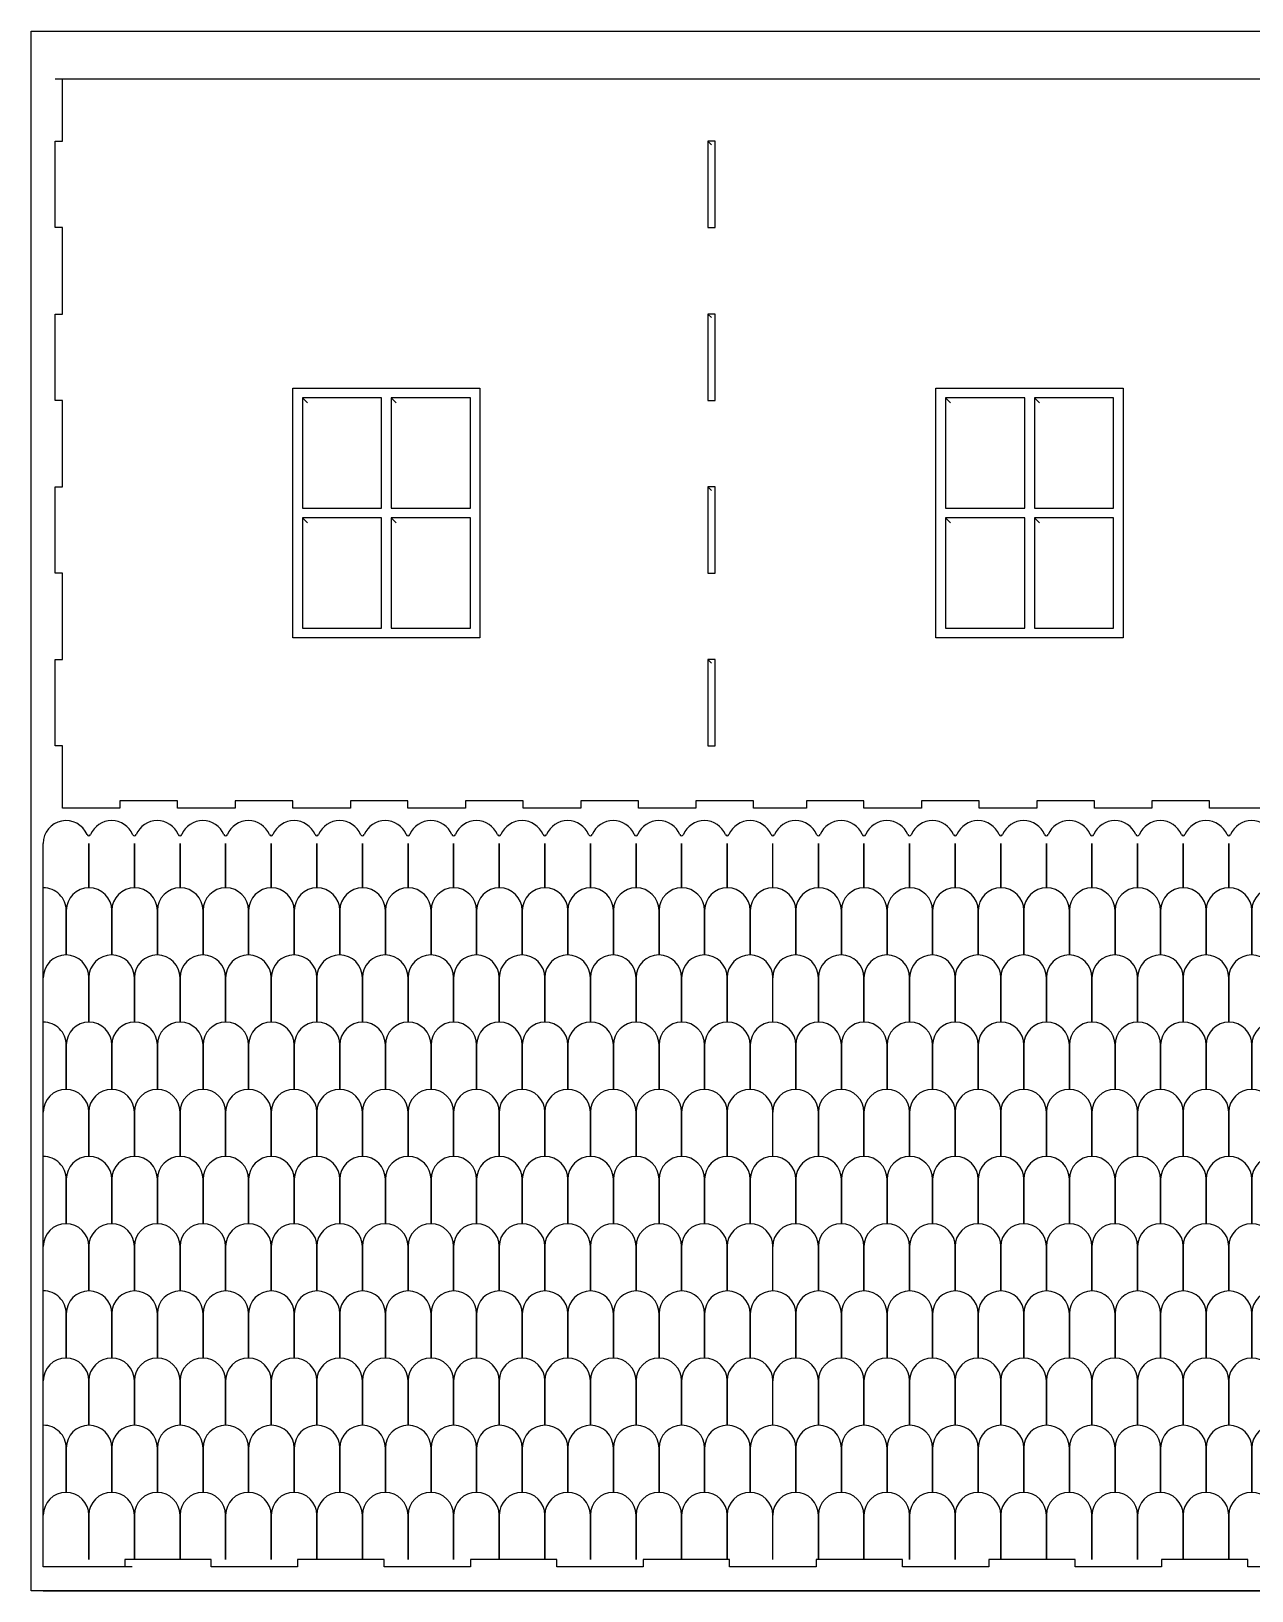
# Model space of a CAD drawing. Extents: x 0 to 905, y 0 to 650.
# Drawn here: x 0 to 509, y 0 to 650 of the extents above; entities that cross this region are included whole.
import ezdxf

# ---------------------------------------------------------------- set-up
doc = ezdxf.new("R2010")
doc.units = 0
doc.header["$MEASUREMENT"] = 0
for name, color, linetype in [('DEFAULT', 7, 'Continuous'), ('Layer1', 1, 'Continuous'), ('Layer2', 5, 'Continuous')]:
    doc.layers.add(name, color=color, linetype=linetype)

msp = doc.modelspace()

# ---------------------------------------------------------------- linework, layer by layer
at = {"layer": 'DEFAULT'}
for p, q in [((10.1612, 630.3451), (13.1612, 630.3451)), ((13.1611, 604.31), (13.1611, 630.3451)), ((13.1612, 630.3451), (545.1343, 630.3451)), ((10.1611, 568.31), (10.1611, 604.31)), ((10.1611, 604.31), (13.1611, 604.31)), ((283.6612, 602.81), (282.1612, 604.31)), ((282.1612, 604.31), (282.1612, 568.31)), ((285.1612, 604.31), (282.1612, 604.31)), ((285.1612, 568.31), (285.1612, 604.31)), ((13.1611, 568.31), (10.1611, 568.31)), ((13.1611, 532.31), (13.1611, 568.31)), ((282.1612, 568.31), (285.1612, 568.31)), ((10.1611, 496.31), (10.1611, 532.31)), ((10.1611, 532.31), (13.1611, 532.31)), ((283.6612, 530.81), (282.1612, 532.31)), ((282.1612, 532.31), (282.1612, 496.31)), ((285.1612, 532.31), (282.1612, 532.31)), ((285.1612, 496.31), (285.1612, 532.31)), ((13.1611, 496.31), (10.1611, 496.31)), ((13.1611, 460.31), (13.1611, 496.31)), ((115.2825, 495.2238), (113.1612, 497.3451)), ((113.1612, 497.3451), (113.1612, 451.3451)), ((146.1612, 497.3451), (113.1612, 497.3451)), ((146.1612, 451.3451), (146.1612, 497.3451)), ((152.2825, 495.2238), (150.1612, 497.3451)), ((150.1612, 497.3451), (150.1612, 451.3451)), ((183.1612, 497.3451), (150.1612, 497.3451)), ((183.1612, 451.3451), (183.1612, 497.3451)), ((282.1612, 496.31), (285.1612, 496.31)), ((383.2825, 495.2238), (381.1612, 497.3451)), ((381.1612, 497.3451), (381.1612, 451.3451)), ((414.1612, 497.3451), (381.1612, 497.3451)), ((414.1612, 451.3451), (414.1612, 497.3451)), ((420.2825, 495.2238), (418.1612, 497.3451)), ((418.1612, 497.3451), (418.1612, 451.3451)), ((451.1612, 497.3451), (418.1612, 497.3451)), ((451.1612, 451.3451), (451.1612, 497.3451)), ((10.1611, 424.31), (10.1611, 460.31)), ((10.1611, 460.31), (13.1611, 460.31)), ((283.6612, 458.81), (282.1612, 460.31)), ((282.1612, 460.31), (282.1612, 424.31)), ((285.1612, 460.31), (282.1612, 460.31)), ((285.1612, 424.31), (285.1612, 460.31)), ((113.1612, 451.3451), (146.1612, 451.3451)), ((150.1612, 451.3451), (183.1612, 451.3451)), ((381.1612, 451.3451), (414.1612, 451.3451)), ((418.1612, 451.3451), (451.1612, 451.3451)), ((115.2825, 445.2238), (113.1612, 447.3451)), ((113.1612, 447.3451), (113.1612, 401.3451)), ((146.1612, 447.3451), (113.1612, 447.3451)), ((146.1612, 401.3451), (146.1612, 447.3451)), ((152.2825, 445.2238), (150.1612, 447.3451)), ((150.1612, 447.3451), (150.1612, 401.3451)), ((183.1612, 447.3451), (150.1612, 447.3451)), ((183.1612, 401.3451), (183.1612, 447.3451)), ((383.2825, 445.2238), (381.1612, 447.3451)), ((381.1612, 447.3451), (381.1612, 401.3451)), ((414.1612, 447.3451), (381.1612, 447.3451)), ((414.1612, 401.3451), (414.1612, 447.3451)), ((420.2825, 445.2238), (418.1612, 447.3451)), ((418.1612, 447.3451), (418.1612, 401.3451)), ((451.1612, 447.3451), (418.1612, 447.3451)), ((451.1612, 401.3451), (451.1612, 447.3451)), ((13.1611, 424.31), (10.1611, 424.31)), ((13.1611, 388.31), (13.1611, 424.31)), ((282.1612, 424.31), (285.1612, 424.31)), ((113.1612, 401.3451), (146.1612, 401.3451)), ((150.1612, 401.3451), (183.1612, 401.3451)), ((381.1612, 401.3451), (414.1612, 401.3451)), ((418.1612, 401.3451), (451.1612, 401.3451)), ((10.1611, 352.31), (10.1611, 388.31)), ((10.1611, 388.31), (13.1611, 388.31)), ((283.6612, 386.81), (282.1612, 388.31)), ((282.1612, 388.31), (282.1612, 352.31)), ((285.1612, 388.31), (282.1612, 388.31)), ((285.1612, 352.31), (285.1612, 388.31)), ((13.1611, 352.31), (10.1611, 352.31)), ((13.1611, 326.3451), (13.1611, 352.31)), ((282.1612, 352.31), (285.1612, 352.31)), ((37.1611, 326.3451), (13.1611, 326.3451)), ((61.1611, 329.3451), (37.1611, 329.3451)), ((37.1611, 329.3451), (37.1611, 326.3451)), ((61.1611, 326.3451), (61.1611, 329.3451)), ((85.1611, 326.3451), (61.1611, 326.3451)), ((109.1611, 329.3451), (85.1611, 329.3451)), ((85.1611, 329.3451), (85.1611, 326.3451)), ((109.1611, 326.3451), (109.1611, 329.3451)), ((133.1611, 326.3451), (109.1611, 326.3451)), ((157.1611, 329.3451), (133.1611, 329.3451)), ((133.1611, 329.3451), (133.1611, 326.3451)), ((157.1611, 326.3451), (157.1611, 329.3451)), ((181.1611, 326.3451), (157.1611, 326.3451)), ((205.1611, 329.3451), (181.1611, 329.3451)), ((181.1611, 329.3451), (181.1611, 326.3451)), ((205.1611, 326.3451), (205.1611, 329.3451)), ((229.1611, 326.3451), (205.1611, 326.3451)), ((253.1611, 329.3451), (229.1611, 329.3451)), ((229.1611, 329.3451), (229.1611, 326.3451)), ((253.1611, 326.3451), (253.1611, 329.3451)), ((277.1611, 326.3451), (253.1611, 326.3451)), ((301.1611, 329.3451), (277.1611, 329.3451)), ((277.1611, 329.3451), (277.1611, 326.3451)), ((301.1611, 326.3451), (301.1611, 329.3451)), ((323.1611, 326.3451), (301.1611, 326.3451)), ((347.1611, 329.3451), (323.1611, 329.3451)), ((323.1611, 329.3451), (323.1611, 326.3451)), ((347.1611, 326.3451), (347.1611, 329.3451)), ((371.1611, 326.3451), (347.1611, 326.3451)), ((395.1611, 329.3451), (371.1611, 329.3451)), ((371.1611, 329.3451), (371.1611, 326.3451)), ((395.1611, 326.3451), (395.1611, 329.3451)), ((419.1611, 326.3451), (395.1611, 326.3451)), ((443.1611, 329.3451), (419.1611, 329.3451)), ((419.1611, 329.3451), (419.1611, 326.3451)), ((443.1611, 326.3451), (443.1611, 329.3451)), ((467.1611, 326.3451), (443.1611, 326.3451)), ((491.1611, 329.3451), (467.1611, 329.3451)), ((467.1611, 329.3451), (467.1611, 326.3451)), ((491.1611, 326.3451), (491.1611, 329.3451)), ((515.1611, 326.3451), (491.1611, 326.3451)), ((5.1778, 10.1757), (5.1778, 311.6717)), ((75.1779, 13.1757), (39.1779, 13.1757)), ((39.1779, 13.1757), (39.1779, 10.1757)), ((75.1779, 10.1757), (75.1779, 13.1757)), ((147.1779, 13.1757), (111.1779, 13.1757)), ((111.1779, 13.1757), (111.1779, 10.1757)), ((147.1779, 10.1757), (147.1779, 13.1757)), ((219.1779, 13.1757), (183.1779, 13.1757)), ((183.1779, 13.1757), (183.1779, 10.1757)), ((219.1779, 10.1757), (219.1779, 13.1757)), ((291.1779, 13.1757), (255.1779, 13.1757)), ((255.1779, 13.1757), (255.1779, 10.1757)), ((291.1779, 10.1757), (291.1779, 13.1757)), ((363.1779, 13.1757), (327.1779, 13.1757)), ((327.1779, 13.1757), (327.1779, 10.1757)), ((363.1779, 10.1757), (363.1779, 13.1757)), ((435.1779, 13.1757), (399.1779, 13.1757)), ((399.1779, 13.1757), (399.1779, 10.1757)), ((435.1779, 10.1757), (435.1779, 13.1757)), ((507.1779, 13.1757), (471.1779, 13.1757)), ((471.1779, 13.1757), (471.1779, 10.1757)), ((507.1779, 10.1757), (507.1779, 13.1757)), ((39.1778, 10.1757), (5.1778, 10.1757)), ((42.1778, 10.1757), (39.1778, 10.1757)), ((111.1779, 10.1757), (75.1779, 10.1757)), ((183.1779, 10.1757), (147.1779, 10.1757)), ((255.1779, 10.1757), (219.1779, 10.1757)), ((327.1779, 10.1757), (291.1779, 10.1757)), ((399.1779, 10.1757), (363.1779, 10.1757)), ((471.1779, 10.1757), (435.1779, 10.1757)), ((543.1779, 10.1757), (507.1779, 10.1757))]:
    msp.add_line(p, q, dxfattribs=at)
for centre, radius, start, end in [((14.6778, 311.6717), 9.5, 22.730829799, 180), ((33.6778, 311.6717), 9.500051, 22.730829799, 157.269401338), ((52.6778, 311.6717), 9.500051, 22.730829799, 157.269401338), ((71.6778, 311.6717), 9.500054, 22.730829799, 157.269410228), ((90.6778, 311.6717), 9.500051, 22.730829799, 157.269401338), ((109.6778, 311.6717), 9.500051, 22.730829799, 157.269401338), ((128.6778, 311.6717), 9.500058, 22.730829799, 157.269419118), ((147.6778, 311.6717), 9.500058, 22.730829799, 157.269419118), ((166.6778, 311.6717), 9.500058, 22.730829799, 157.269419118), ((185.6778, 311.6717), 9.500058, 22.730829799, 157.269419118), ((204.6778, 311.6717), 9.500058, 22.730829799, 157.269419118), ((223.6778, 311.6717), 9.500058, 22.730829799, 157.269419118), ((242.6778, 311.6717), 9.500058, 22.730829799, 157.269419118), ((261.6778, 311.6717), 9.500044, 22.730794239, 157.269383559), ((280.6778, 311.6717), 9.500058, 22.730865359, 157.269419118), ((299.6778, 311.6717), 9.500058, 22.730865359, 157.269419118), ((318.6778, 311.6717), 9.500058, 22.730865359, 157.269419118), ((337.6778, 311.6717), 9.500058, 22.730865359, 157.269419118), ((356.6778, 311.6717), 9.500058, 22.730865359, 157.269419118), ((375.6778, 311.6717), 9.500058, 22.730865359, 157.269419118), ((394.6778, 311.6717), 9.500058, 22.730865359, 157.269419118), ((413.6778, 311.6717), 9.500058, 22.730865359, 157.269419118), ((432.6778, 311.6717), 9.500058, 22.730865359, 157.269419118), ((451.6778, 311.6717), 9.500058, 22.730865359, 157.269419118), ((470.6778, 311.6717), 9.500058, 22.730865359, 157.269419118), ((489.6778, 311.6717), 9.500058, 22.730865359, 157.269419118), ((508.6778, 311.6717), 9.500058, 22.730794239, 157.269419118), ((24.1778, 315.6517), 0.800065, 202.735275405, 337.261979225), ((43.1778, 315.6517), 0.800065, 202.735275405, 337.261979225), ((62.1778, 315.6517), 0.800065, 202.735275405, 337.261979225), ((81.1778, 315.6517), 0.800065, 202.735275405, 337.261979225), ((100.1778, 315.6517), 0.800065, 202.735275405, 337.261979225), ((119.1778, 315.6517), 0.800065, 202.735275405, 337.261979225), ((138.1778, 315.6517), 0.800065, 202.735275405, 337.261768017), ((157.1778, 315.6517), 0.800065, 202.735275405, 337.261768017), ((176.1778, 315.6517), 0.800065, 202.735275405, 337.261768017), ((195.1778, 315.6517), 0.800065, 202.735275405, 337.261768017), ((214.1778, 315.6517), 0.800065, 202.735275405, 337.261768017), ((233.1778, 315.6517), 0.800065, 202.735275405, 337.261768017), ((252.1778, 315.6517), 0.800065, 202.735275405, 337.261768017), ((271.1778, 315.6517), 0.800079, 202.734853096, 337.261768017), ((290.1778, 315.6517), 0.800079, 202.734853096, 337.261768017), ((309.1778, 315.6517), 0.800079, 202.734853096, 337.261768017), ((328.1778, 315.6517), 0.800079, 202.734853096, 337.261768017), ((347.1778, 315.6517), 0.800079, 202.734853096, 337.261768017), ((366.1778, 315.6517), 0.800079, 202.734853096, 337.261768017), ((385.1778, 315.6517), 0.800079, 202.734853096, 337.261768017), ((404.1778, 315.6517), 0.800079, 202.734853096, 337.261768017), ((423.1778, 315.6517), 0.800079, 202.734853096, 337.261768017), ((442.1778, 315.6517), 0.800079, 202.734853096, 337.261768017), ((461.1778, 315.6517), 0.800079, 202.734853096, 337.261768017), ((480.1778, 315.6517), 0.800079, 202.734853096, 337.261768017), ((499.1778, 315.6517), 0.800079, 202.734853096, 337.261768017)]:
    msp.add_arc(centre, radius, start, end, dxfattribs=at)
at = {"layer": 'Layer1'}
for p, q in [((5.1778, 293.1717), (5.1778, 311.6717)), ((24.1778, 293.1717), (24.1778, 311.6717)), ((24.1778, 311.6717), (24.1778, 293.1717)), ((43.1778, 293.1717), (43.1778, 311.6717)), ((43.1778, 293.1717), (43.1778, 311.6717)), ((43.1778, 311.6717), (43.1778, 293.1717)), ((62.1778, 293.1717), (62.1778, 311.6717)), ((62.1778, 311.6717), (62.1778, 293.1717)), ((81.1778, 293.1717), (81.1778, 311.6717)), ((81.1778, 311.6717), (81.1778, 293.1717)), ((100.1778, 293.1717), (100.1778, 311.6717)), ((100.1778, 311.6717), (100.1778, 293.1717)), ((119.1778, 293.1717), (119.1778, 311.6717)), ((119.1778, 311.6717), (119.1778, 293.1717)), ((138.1778, 293.1717), (138.1778, 311.6717)), ((138.1778, 311.6717), (138.1778, 293.1717)), ((157.1778, 293.1717), (157.1778, 311.6717)), ((157.1778, 311.6717), (157.1778, 293.1717)), ((176.1778, 293.1717), (176.1778, 311.6717)), ((176.1778, 311.6717), (176.1778, 293.1717)), ((195.1778, 293.1717), (195.1778, 311.6717)), ((195.1778, 311.6717), (195.1778, 293.1717)), ((214.1778, 293.1717), (214.1778, 311.6717)), ((214.1778, 311.6717), (214.1778, 293.1717)), ((233.1778, 293.1717), (233.1778, 311.6717)), ((233.1778, 311.6717), (233.1778, 293.1717)), ((252.1778, 293.1717), (252.1778, 311.6717)), ((252.1778, 311.6717), (252.1778, 293.1717)), ((271.1778, 293.1717), (271.1778, 311.6717)), ((271.1778, 311.6717), (271.1778, 293.1717)), ((290.1778, 293.1717), (290.1778, 311.6717)), ((290.1778, 311.6717), (290.1778, 293.1717)), ((309.1778, 293.1717), (309.1778, 311.6717)), ((328.1778, 293.1717), (328.1778, 311.6717)), ((328.1778, 311.6717), (328.1778, 293.1717)), ((347.1778, 293.1717), (347.1778, 311.6717)), ((347.1778, 311.6717), (347.1778, 293.1717)), ((366.1778, 293.1717), (366.1778, 311.6717)), ((366.1778, 311.6717), (366.1778, 293.1717)), ((385.1778, 293.1717), (385.1778, 311.6717)), ((385.1778, 311.6717), (385.1778, 293.1717)), ((404.1778, 293.1717), (404.1778, 311.6717)), ((404.1778, 311.6717), (404.1778, 293.1717)), ((423.1778, 293.1717), (423.1778, 311.6717)), ((423.1778, 311.6717), (423.1778, 293.1717)), ((442.1778, 293.1717), (442.1778, 311.6717)), ((442.1778, 311.6717), (442.1778, 293.1717)), ((461.1778, 293.1717), (461.1778, 311.6717)), ((461.1778, 311.6717), (461.1778, 293.1717)), ((480.1778, 293.1717), (480.1778, 311.6717)), ((480.1778, 311.6717), (480.1778, 293.1717)), ((499.1778, 293.1717), (499.1778, 311.6717)), ((499.1778, 311.6717), (499.1778, 293.1717)), ((14.764386, 265.172094), (14.764386, 283.672094)), ((14.764386, 283.672094), (14.764386, 265.172094)), ((33.764386, 265.172094), (33.764386, 283.672094)), ((33.764386, 283.672094), (33.764386, 265.172094)), ((52.764386, 265.172094), (52.764386, 283.672094)), ((52.764386, 283.672094), (52.764386, 265.172094)), ((71.764386, 265.172094), (71.764386, 283.672094)), ((71.764386, 283.672094), (71.764386, 265.172094)), ((90.764386, 265.172094), (90.764386, 283.672094)), ((90.764386, 283.672094), (90.764386, 265.172094)), ((109.764386, 265.172094), (109.764386, 283.672094)), ((109.764386, 283.672094), (109.764386, 265.172094)), ((128.764386, 265.172094), (128.764386, 283.672094)), ((128.764386, 283.672094), (128.764386, 265.172094)), ((147.764386, 265.172094), (147.764386, 283.672094)), ((147.764386, 283.672094), (147.764386, 265.172094)), ((166.764386, 265.172094), (166.764386, 283.672094)), ((166.764386, 283.672094), (166.764386, 265.172094)), ((185.764386, 265.172094), (185.764386, 283.672094)), ((185.764386, 283.672094), (185.764386, 265.172094)), ((204.764386, 265.172094), (204.764386, 283.672094)), ((204.764386, 283.672094), (204.764386, 265.172094)), ((223.764386, 265.172094), (223.764386, 283.672094)), ((223.764386, 283.672094), (223.764386, 265.172094)), ((242.764386, 265.172094), (242.764386, 283.672094)), ((242.764386, 283.672094), (242.764386, 265.172094)), ((261.764386, 265.172094), (261.764386, 283.672094)), ((261.764386, 283.672094), (261.764386, 265.172094)), ((280.764386, 265.172094), (280.764386, 283.672094)), ((280.764386, 283.672094), (280.764386, 265.172094)), ((299.764386, 283.672094), (299.764386, 265.172094)), ((299.764386, 265.172094), (299.764386, 283.672094)), ((318.764386, 265.172094), (318.764386, 283.672094)), ((318.764386, 283.672094), (318.764386, 265.172094)), ((337.764386, 265.172094), (337.764386, 283.672094)), ((337.764386, 283.672094), (337.764386, 265.172094)), ((356.764386, 283.672094), (356.764386, 265.172094)), ((356.764386, 265.172094), (356.764386, 283.672094)), ((375.764386, 265.172094), (375.764386, 283.672094)), ((375.764386, 283.672094), (375.764386, 265.172094)), ((394.764386, 265.172094), (394.764386, 283.672094)), ((394.764386, 283.672094), (394.764386, 265.172094)), ((413.764386, 265.172094), (413.764386, 283.672094)), ((413.764386, 283.672094), (413.764386, 265.172094)), ((432.764386, 265.172094), (432.764386, 283.672094)), ((432.764386, 283.672094), (432.764386, 265.172094)), ((451.764386, 265.172094), (451.764386, 283.672094)), ((451.764386, 283.672094), (451.764386, 265.172094)), ((470.764386, 265.172094), (470.764386, 283.672094)), ((470.764386, 283.672094), (470.764386, 265.172094)), ((489.764386, 265.172094), (489.764386, 283.672094)), ((489.764386, 283.672094), (489.764386, 265.172094)), ((508.764386, 265.172094), (508.764386, 283.672094)), ((508.764386, 283.672094), (508.764386, 265.172094)), ((14.764386, 265.172094), (14.591213, 265.172094)), ((33.764386, 265.172094), (33.591213, 265.172094)), ((52.764386, 265.172094), (52.591213, 265.172094)), ((71.764386, 265.172094), (71.591213, 265.172094)), ((90.764386, 265.172094), (90.591213, 265.172094)), ((109.764386, 265.172094), (109.591213, 265.172094)), ((128.764386, 265.172094), (128.591213, 265.172094)), ((147.764386, 265.172094), (147.591213, 265.172094)), ((166.764386, 265.172094), (166.591213, 265.172094)), ((185.764386, 265.172094), (185.591213, 265.172094)), ((204.764386, 265.172094), (204.591213, 265.172094)), ((223.764386, 265.172094), (223.591213, 265.172094)), ((242.764386, 265.172094), (242.591213, 265.172094)), ((261.764386, 265.172094), (261.591213, 265.172094)), ((280.764386, 265.172094), (280.591213, 265.172094)), ((299.764386, 265.172094), (299.591213, 265.172094)), ((318.764386, 265.172094), (318.591213, 265.172094)), ((337.764386, 265.172094), (337.591213, 265.172094)), ((356.764386, 265.172094), (356.591213, 265.172094)), ((375.764386, 265.172094), (375.591213, 265.172094)), ((394.764386, 265.172094), (394.591213, 265.172094)), ((413.764386, 265.172094), (413.591213, 265.172094)), ((432.764386, 265.172094), (432.591213, 265.172094)), ((451.764386, 265.172094), (451.591213, 265.172094)), ((470.764386, 265.172094), (470.591213, 265.172094)), ((489.764386, 265.172094), (489.591213, 265.172094)), ((508.764386, 265.172094), (508.591213, 265.172094)), ((5.1778, 237.172489), (5.1778, 255.672489)), ((24.1778, 237.172489), (24.1778, 255.672489)), ((24.1778, 255.672489), (24.1778, 237.172489)), ((43.1778, 237.172489), (43.1778, 255.672489)), ((43.1778, 237.172489), (43.1778, 255.672489)), ((43.1778, 255.672489), (43.1778, 237.172489)), ((62.1778, 237.172489), (62.1778, 255.672489)), ((62.1778, 255.672489), (62.1778, 237.172489)), ((81.1778, 237.172489), (81.1778, 255.672489)), ((81.1778, 255.672489), (81.1778, 237.172489)), ((100.1778, 237.172489), (100.1778, 255.672489)), ((100.1778, 255.672489), (100.1778, 237.172489)), ((119.1778, 237.172489), (119.1778, 255.672489)), ((119.1778, 255.672489), (119.1778, 237.172489)), ((138.1778, 237.172489), (138.1778, 255.672489)), ((138.1778, 255.672489), (138.1778, 237.172489)), ((157.1778, 237.172489), (157.1778, 255.672489)), ((157.1778, 255.672489), (157.1778, 237.172489)), ((176.1778, 237.172489), (176.1778, 255.672489)), ((176.1778, 255.672489), (176.1778, 237.172489)), ((195.1778, 237.172489), (195.1778, 255.672489)), ((195.1778, 255.672489), (195.1778, 237.172489)), ((214.1778, 237.172489), (214.1778, 255.672489)), ((214.1778, 255.672489), (214.1778, 237.172489)), ((233.1778, 237.172489), (233.1778, 255.672489)), ((233.1778, 255.672489), (233.1778, 237.172489)), ((252.1778, 237.172489), (252.1778, 255.672489)), ((252.1778, 255.672489), (252.1778, 237.172489)), ((271.1778, 237.172489), (271.1778, 255.672489)), ((271.1778, 255.672489), (271.1778, 237.172489)), ((290.1778, 237.172489), (290.1778, 255.672489)), ((290.1778, 255.672489), (290.1778, 237.172489)), ((309.1778, 237.172489), (309.1778, 255.672489)), ((328.1778, 237.172489), (328.1778, 255.672489)), ((328.1778, 255.672489), (328.1778, 237.172489)), ((347.1778, 237.172489), (347.1778, 255.672489)), ((347.1778, 255.672489), (347.1778, 237.172489)), ((366.1778, 237.172489), (366.1778, 255.672489)), ((366.1778, 255.672489), (366.1778, 237.172489)), ((385.1778, 237.172489), (385.1778, 255.672489)), ((385.1778, 255.672489), (385.1778, 237.172489)), ((404.1778, 237.172489), (404.1778, 255.672489)), ((404.1778, 255.672489), (404.1778, 237.172489)), ((423.1778, 237.172489), (423.1778, 255.672489)), ((423.1778, 255.672489), (423.1778, 237.172489)), ((442.1778, 237.172489), (442.1778, 255.672489)), ((442.1778, 255.672489), (442.1778, 237.172489)), ((461.1778, 237.172489), (461.1778, 255.672489)), ((461.1778, 255.672489), (461.1778, 237.172489)), ((480.1778, 237.172489), (480.1778, 255.672489)), ((480.1778, 255.672489), (480.1778, 237.172489)), ((499.1778, 237.172489), (499.1778, 255.672489)), ((499.1778, 255.672489), (499.1778, 237.172489)), ((14.764386, 209.172884), (14.764386, 227.672884)), ((14.764386, 227.672884), (14.764386, 209.172884)), ((33.764386, 209.172884), (33.764386, 227.672884)), ((33.764386, 227.672884), (33.764386, 209.172884)), ((52.764386, 209.172884), (52.764386, 227.672884)), ((52.764386, 227.672884), (52.764386, 209.172884)), ((71.764386, 209.172884), (71.764386, 227.672884)), ((71.764386, 227.672884), (71.764386, 209.172884)), ((90.764386, 209.172884), (90.764386, 227.672884)), ((90.764386, 227.672884), (90.764386, 209.172884)), ((109.764386, 209.172884), (109.764386, 227.672884)), ((109.764386, 227.672884), (109.764386, 209.172884)), ((128.764386, 209.172884), (128.764386, 227.672884)), ((128.764386, 227.672884), (128.764386, 209.172884)), ((147.764386, 209.172884), (147.764386, 227.672884)), ((147.764386, 227.672884), (147.764386, 209.172884)), ((166.764386, 209.172884), (166.764386, 227.672884)), ((166.764386, 227.672884), (166.764386, 209.172884)), ((185.764386, 209.172884), (185.764386, 227.672884)), ((185.764386, 227.672884), (185.764386, 209.172884)), ((204.764386, 209.172884), (204.764386, 227.672884)), ((204.764386, 227.672884), (204.764386, 209.172884)), ((223.764386, 209.172884), (223.764386, 227.672884)), ((223.764386, 227.672884), (223.764386, 209.172884)), ((242.764386, 209.172884), (242.764386, 227.672884)), ((242.764386, 227.672884), (242.764386, 209.172884)), ((261.764386, 209.172884), (261.764386, 227.672884)), ((261.764386, 227.672884), (261.764386, 209.172884)), ((280.764386, 209.172884), (280.764386, 227.672884)), ((280.764386, 227.672884), (280.764386, 209.172884)), ((299.764386, 227.672884), (299.764386, 209.172884)), ((299.764386, 209.172884), (299.764386, 227.672884)), ((318.764386, 209.172884), (318.764386, 227.672884)), ((318.764386, 227.672884), (318.764386, 209.172884)), ((337.764386, 209.172884), (337.764386, 227.672884)), ((337.764386, 227.672884), (337.764386, 209.172884)), ((356.764386, 227.672884), (356.764386, 209.172884)), ((356.764386, 209.172884), (356.764386, 227.672884)), ((375.764386, 209.172884), (375.764386, 227.672884)), ((375.764386, 227.672884), (375.764386, 209.172884)), ((394.764386, 209.172884), (394.764386, 227.672884)), ((394.764386, 227.672884), (394.764386, 209.172884)), ((413.764386, 209.172884), (413.764386, 227.672884)), ((413.764386, 227.672884), (413.764386, 209.172884)), ((432.764386, 209.172884), (432.764386, 227.672884)), ((432.764386, 227.672884), (432.764386, 209.172884)), ((451.764386, 209.172884), (451.764386, 227.672884)), ((451.764386, 227.672884), (451.764386, 209.172884)), ((470.764386, 209.172884), (470.764386, 227.672884)), ((470.764386, 227.672884), (470.764386, 209.172884)), ((489.764386, 209.172884), (489.764386, 227.672884)), ((489.764386, 227.672884), (489.764386, 209.172884)), ((508.764386, 209.172884), (508.764386, 227.672884)), ((508.764386, 227.672884), (508.764386, 209.172884)), ((14.764386, 209.172884), (14.591213, 209.172884)), ((33.764386, 209.172884), (33.591213, 209.172884)), ((52.764386, 209.172884), (52.591213, 209.172884)), ((71.764386, 209.172884), (71.591213, 209.172884)), ((90.764386, 209.172884), (90.591213, 209.172884)), ((109.764386, 209.172884), (109.591213, 209.172884)), ((128.764386, 209.172884), (128.591213, 209.172884)), ((147.764386, 209.172884), (147.591213, 209.172884)), ((166.764386, 209.172884), (166.591213, 209.172884)), ((185.764386, 209.172884), (185.591213, 209.172884)), ((204.764386, 209.172884), (204.591213, 209.172884)), ((223.764386, 209.172884), (223.591213, 209.172884)), ((242.764386, 209.172884), (242.591213, 209.172884)), ((261.764386, 209.172884), (261.591213, 209.172884)), ((280.764386, 209.172884), (280.591213, 209.172884)), ((299.764386, 209.172884), (299.591213, 209.172884)), ((318.764386, 209.172884), (318.591213, 209.172884)), ((337.764386, 209.172884), (337.591213, 209.172884)), ((356.764386, 209.172884), (356.591213, 209.172884)), ((375.764386, 209.172884), (375.591213, 209.172884)), ((394.764386, 209.172884), (394.591213, 209.172884)), ((413.764386, 209.172884), (413.591213, 209.172884)), ((432.764386, 209.172884), (432.591213, 209.172884)), ((451.764386, 209.172884), (451.591213, 209.172884)), ((470.764386, 209.172884), (470.591213, 209.172884)), ((489.764386, 209.172884), (489.591213, 209.172884)), ((508.764386, 209.172884), (508.591213, 209.172884)), ((5.1778, 181.173278), (5.1778, 199.673278)), ((24.1778, 181.173278), (24.1778, 199.673278)), ((24.1778, 199.673278), (24.1778, 181.173278)), ((43.1778, 181.173278), (43.1778, 199.673278)), ((43.1778, 181.173278), (43.1778, 199.673278)), ((43.1778, 199.673278), (43.1778, 181.173278)), ((62.1778, 181.173278), (62.1778, 199.673278)), ((62.1778, 199.673278), (62.1778, 181.173278)), ((81.1778, 181.173278), (81.1778, 199.673278)), ((81.1778, 199.673278), (81.1778, 181.173278)), ((100.1778, 181.173278), (100.1778, 199.673278)), ((100.1778, 199.673278), (100.1778, 181.173278)), ((119.1778, 181.173278), (119.1778, 199.673278)), ((119.1778, 199.673278), (119.1778, 181.173278)), ((138.1778, 181.173278), (138.1778, 199.673278)), ((138.1778, 199.673278), (138.1778, 181.173278)), ((157.1778, 181.173278), (157.1778, 199.673278)), ((157.1778, 199.673278), (157.1778, 181.173278)), ((176.1778, 181.173278), (176.1778, 199.673278)), ((176.1778, 199.673278), (176.1778, 181.173278)), ((195.1778, 181.173278), (195.1778, 199.673278)), ((195.1778, 199.673278), (195.1778, 181.173278)), ((214.1778, 181.173278), (214.1778, 199.673278)), ((214.1778, 199.673278), (214.1778, 181.173278)), ((233.1778, 181.173278), (233.1778, 199.673278)), ((233.1778, 199.673278), (233.1778, 181.173278)), ((252.1778, 181.173278), (252.1778, 199.673278)), ((252.1778, 199.673278), (252.1778, 181.173278)), ((271.1778, 181.173278), (271.1778, 199.673278)), ((271.1778, 199.673278), (271.1778, 181.173278)), ((290.1778, 181.173278), (290.1778, 199.673278)), ((290.1778, 199.673278), (290.1778, 181.173278)), ((309.1778, 181.173278), (309.1778, 199.673278)), ((328.1778, 181.173278), (328.1778, 199.673278)), ((328.1778, 199.673278), (328.1778, 181.173278)), ((347.1778, 181.173278), (347.1778, 199.673278)), ((347.1778, 199.673278), (347.1778, 181.173278)), ((366.1778, 181.173278), (366.1778, 199.673278)), ((366.1778, 199.673278), (366.1778, 181.173278)), ((385.1778, 181.173278), (385.1778, 199.673278)), ((385.1778, 199.673278), (385.1778, 181.173278)), ((404.1778, 181.173278), (404.1778, 199.673278)), ((404.1778, 199.673278), (404.1778, 181.173278)), ((423.1778, 181.173278), (423.1778, 199.673278)), ((423.1778, 199.673278), (423.1778, 181.173278)), ((442.1778, 181.173278), (442.1778, 199.673278)), ((442.1778, 199.673278), (442.1778, 181.173278)), ((461.1778, 181.173278), (461.1778, 199.673278)), ((461.1778, 199.673278), (461.1778, 181.173278)), ((480.1778, 181.173278), (480.1778, 199.673278)), ((480.1778, 199.673278), (480.1778, 181.173278)), ((499.1778, 181.173278), (499.1778, 199.673278)), ((499.1778, 199.673278), (499.1778, 181.173278)), ((14.764386, 153.173673), (14.764386, 171.673673)), ((14.764386, 171.673673), (14.764386, 153.173673)), ((33.764386, 153.173673), (33.764386, 171.673673)), ((33.764386, 171.673673), (33.764386, 153.173673)), ((52.764386, 153.173673), (52.764386, 171.673673)), ((52.764386, 171.673673), (52.764386, 153.173673)), ((71.764386, 153.173673), (71.764386, 171.673673)), ((71.764386, 171.673673), (71.764386, 153.173673)), ((90.764386, 153.173673), (90.764386, 171.673673)), ((90.764386, 171.673673), (90.764386, 153.173673)), ((109.764386, 153.173673), (109.764386, 171.673673)), ((109.764386, 171.673673), (109.764386, 153.173673)), ((128.764386, 153.173673), (128.764386, 171.673673)), ((128.764386, 171.673673), (128.764386, 153.173673)), ((147.764386, 153.173673), (147.764386, 171.673673)), ((147.764386, 171.673673), (147.764386, 153.173673)), ((166.764386, 153.173673), (166.764386, 171.673673)), ((166.764386, 171.673673), (166.764386, 153.173673)), ((185.764386, 153.173673), (185.764386, 171.673673)), ((185.764386, 171.673673), (185.764386, 153.173673)), ((204.764386, 153.173673), (204.764386, 171.673673)), ((204.764386, 171.673673), (204.764386, 153.173673)), ((223.764386, 153.173673), (223.764386, 171.673673)), ((223.764386, 171.673673), (223.764386, 153.173673)), ((242.764386, 153.173673), (242.764386, 171.673673)), ((242.764386, 171.673673), (242.764386, 153.173673)), ((261.764386, 153.173673), (261.764386, 171.673673)), ((261.764386, 171.673673), (261.764386, 153.173673)), ((280.764386, 153.173673), (280.764386, 171.673673)), ((280.764386, 171.673673), (280.764386, 153.173673)), ((299.764386, 171.673673), (299.764386, 153.173673)), ((299.764386, 153.173673), (299.764386, 171.673673)), ((318.764386, 153.173673), (318.764386, 171.673673)), ((318.764386, 171.673673), (318.764386, 153.173673)), ((337.764386, 153.173673), (337.764386, 171.673673)), ((337.764386, 171.673673), (337.764386, 153.173673)), ((356.764386, 171.673673), (356.764386, 153.173673)), ((356.764386, 153.173673), (356.764386, 171.673673)), ((375.764386, 153.173673), (375.764386, 171.673673)), ((375.764386, 171.673673), (375.764386, 153.173673)), ((394.764386, 153.173673), (394.764386, 171.673673)), ((394.764386, 171.673673), (394.764386, 153.173673)), ((413.764386, 153.173673), (413.764386, 171.673673)), ((413.764386, 171.673673), (413.764386, 153.173673)), ((432.764386, 153.173673), (432.764386, 171.673673)), ((432.764386, 171.673673), (432.764386, 153.173673)), ((451.764386, 153.173673), (451.764386, 171.673673)), ((451.764386, 171.673673), (451.764386, 153.173673)), ((470.764386, 153.173673), (470.764386, 171.673673)), ((470.764386, 171.673673), (470.764386, 153.173673)), ((489.764386, 153.173673), (489.764386, 171.673673)), ((489.764386, 171.673673), (489.764386, 153.173673)), ((508.764386, 153.173673), (508.764386, 171.673673)), ((508.764386, 171.673673), (508.764386, 153.173673)), ((14.764386, 153.173673), (14.591213, 153.173673)), ((33.764386, 153.173673), (33.591213, 153.173673)), ((52.764386, 153.173673), (52.591213, 153.173673)), ((71.764386, 153.173673), (71.591213, 153.173673)), ((90.764386, 153.173673), (90.591213, 153.173673)), ((109.764386, 153.173673), (109.591213, 153.173673)), ((128.764386, 153.173673), (128.591213, 153.173673)), ((147.764386, 153.173673), (147.591213, 153.173673)), ((166.764386, 153.173673), (166.591213, 153.173673)), ((185.764386, 153.173673), (185.591213, 153.173673)), ((204.764386, 153.173673), (204.591213, 153.173673)), ((223.764386, 153.173673), (223.591213, 153.173673)), ((242.764386, 153.173673), (242.591213, 153.173673)), ((261.764386, 153.173673), (261.591213, 153.173673)), ((280.764386, 153.173673), (280.591213, 153.173673)), ((299.764386, 153.173673), (299.591213, 153.173673)), ((318.764386, 153.173673), (318.591213, 153.173673)), ((337.764386, 153.173673), (337.591213, 153.173673)), ((356.764386, 153.173673), (356.591213, 153.173673)), ((375.764386, 153.173673), (375.591213, 153.173673)), ((394.764386, 153.173673), (394.591213, 153.173673)), ((413.764386, 153.173673), (413.591213, 153.173673)), ((432.764386, 153.173673), (432.591213, 153.173673)), ((451.764386, 153.173673), (451.591213, 153.173673)), ((470.764386, 153.173673), (470.591213, 153.173673)), ((489.764386, 153.173673), (489.591213, 153.173673)), ((508.764386, 153.173673), (508.591213, 153.173673)), ((5.1778, 125.174067), (5.1778, 143.674067)), ((24.1778, 125.174067), (24.1778, 143.674067)), ((24.1778, 143.674067), (24.1778, 125.174067)), ((43.1778, 125.174067), (43.1778, 143.674067)), ((43.1778, 125.174067), (43.1778, 143.674067)), ((43.1778, 143.674067), (43.1778, 125.174067)), ((62.1778, 125.174067), (62.1778, 143.674067)), ((62.1778, 143.674067), (62.1778, 125.174067)), ((81.1778, 125.174067), (81.1778, 143.674067)), ((81.1778, 143.674067), (81.1778, 125.174067)), ((100.1778, 125.174067), (100.1778, 143.674067)), ((100.1778, 143.674067), (100.1778, 125.174067)), ((119.1778, 125.174067), (119.1778, 143.674067)), ((119.1778, 143.674067), (119.1778, 125.174067)), ((138.1778, 125.174067), (138.1778, 143.674067)), ((138.1778, 143.674067), (138.1778, 125.174067)), ((157.1778, 125.174067), (157.1778, 143.674067)), ((157.1778, 143.674067), (157.1778, 125.174067)), ((176.1778, 125.174067), (176.1778, 143.674067)), ((176.1778, 143.674067), (176.1778, 125.174067)), ((195.1778, 125.174067), (195.1778, 143.674067)), ((195.1778, 143.674067), (195.1778, 125.174067)), ((214.1778, 125.174067), (214.1778, 143.674067)), ((214.1778, 143.674067), (214.1778, 125.174067)), ((233.1778, 125.174067), (233.1778, 143.674067)), ((233.1778, 143.674067), (233.1778, 125.174067)), ((252.1778, 125.174067), (252.1778, 143.674067)), ((252.1778, 143.674067), (252.1778, 125.174067)), ((271.1778, 125.174067), (271.1778, 143.674067)), ((271.1778, 143.674067), (271.1778, 125.174067)), ((290.1778, 125.174067), (290.1778, 143.674067)), ((290.1778, 143.674067), (290.1778, 125.174067)), ((309.1778, 125.174067), (309.1778, 143.674067)), ((328.1778, 125.174067), (328.1778, 143.674067)), ((328.1778, 143.674067), (328.1778, 125.174067)), ((347.1778, 125.174067), (347.1778, 143.674067)), ((347.1778, 143.674067), (347.1778, 125.174067)), ((366.1778, 125.174067), (366.1778, 143.674067)), ((366.1778, 143.674067), (366.1778, 125.174067)), ((385.1778, 125.174067), (385.1778, 143.674067)), ((385.1778, 143.674067), (385.1778, 125.174067)), ((404.1778, 125.174067), (404.1778, 143.674067)), ((404.1778, 143.674067), (404.1778, 125.174067)), ((423.1778, 125.174067), (423.1778, 143.674067)), ((423.1778, 143.674067), (423.1778, 125.174067)), ((442.1778, 125.174067), (442.1778, 143.674067)), ((442.1778, 143.674067), (442.1778, 125.174067)), ((461.1778, 125.174067), (461.1778, 143.674067)), ((461.1778, 143.674067), (461.1778, 125.174067)), ((480.1778, 125.174067), (480.1778, 143.674067)), ((480.1778, 143.674067), (480.1778, 125.174067)), ((499.1778, 125.174067), (499.1778, 143.674067)), ((499.1778, 143.674067), (499.1778, 125.174067)), ((14.764386, 97.174462), (14.764386, 115.674462)), ((14.764386, 115.674462), (14.764386, 97.174462)), ((33.764386, 97.174462), (33.764386, 115.674462)), ((33.764386, 115.674462), (33.764386, 97.174462)), ((52.764386, 97.174462), (52.764386, 115.674462)), ((52.764386, 115.674462), (52.764386, 97.174462)), ((71.764386, 97.174462), (71.764386, 115.674462)), ((71.764386, 115.674462), (71.764386, 97.174462)), ((90.764386, 97.174462), (90.764386, 115.674462)), ((90.764386, 115.674462), (90.764386, 97.174462)), ((109.764386, 97.174462), (109.764386, 115.674462)), ((109.764386, 115.674462), (109.764386, 97.174462)), ((128.764386, 97.174462), (128.764386, 115.674462)), ((128.764386, 115.674462), (128.764386, 97.174462)), ((147.764386, 97.174462), (147.764386, 115.674462)), ((147.764386, 115.674462), (147.764386, 97.174462)), ((166.764386, 97.174462), (166.764386, 115.674462)), ((166.764386, 115.674462), (166.764386, 97.174462)), ((185.764386, 97.174462), (185.764386, 115.674462)), ((185.764386, 115.674462), (185.764386, 97.174462)), ((204.764386, 97.174462), (204.764386, 115.674462)), ((204.764386, 115.674462), (204.764386, 97.174462)), ((223.764386, 97.174462), (223.764386, 115.674462)), ((223.764386, 115.674462), (223.764386, 97.174462)), ((242.764386, 97.174462), (242.764386, 115.674462)), ((242.764386, 115.674462), (242.764386, 97.174462)), ((261.764386, 97.174462), (261.764386, 115.674462)), ((261.764386, 115.674462), (261.764386, 97.174462)), ((280.764386, 97.174462), (280.764386, 115.674462)), ((280.764386, 115.674462), (280.764386, 97.174462)), ((299.764386, 115.674462), (299.764386, 97.174462)), ((299.764386, 97.174462), (299.764386, 115.674462)), ((318.764386, 97.174462), (318.764386, 115.674462)), ((318.764386, 115.674462), (318.764386, 97.174462)), ((337.764386, 97.174462), (337.764386, 115.674462)), ((337.764386, 115.674462), (337.764386, 97.174462)), ((356.764386, 115.674462), (356.764386, 97.174462)), ((356.764386, 97.174462), (356.764386, 115.674462)), ((375.764386, 97.174462), (375.764386, 115.674462)), ((375.764386, 115.674462), (375.764386, 97.174462)), ((394.764386, 97.174462), (394.764386, 115.674462)), ((394.764386, 115.674462), (394.764386, 97.174462)), ((413.764386, 97.174462), (413.764386, 115.674462)), ((413.764386, 115.674462), (413.764386, 97.174462)), ((432.764386, 97.174462), (432.764386, 115.674462)), ((432.764386, 115.674462), (432.764386, 97.174462)), ((451.764386, 97.174462), (451.764386, 115.674462)), ((451.764386, 115.674462), (451.764386, 97.174462)), ((470.764386, 97.174462), (470.764386, 115.674462)), ((470.764386, 115.674462), (470.764386, 97.174462)), ((489.764386, 97.174462), (489.764386, 115.674462)), ((489.764386, 115.674462), (489.764386, 97.174462)), ((508.764386, 97.174462), (508.764386, 115.674462)), ((508.764386, 115.674462), (508.764386, 97.174462)), ((14.764386, 97.174462), (14.591213, 97.174462)), ((33.764386, 97.174462), (33.591213, 97.174462)), ((52.764386, 97.174462), (52.591213, 97.174462)), ((71.764386, 97.174462), (71.591213, 97.174462)), ((90.764386, 97.174462), (90.591213, 97.174462)), ((109.764386, 97.174462), (109.591213, 97.174462)), ((128.764386, 97.174462), (128.591213, 97.174462)), ((147.764386, 97.174462), (147.591213, 97.174462)), ((166.764386, 97.174462), (166.591213, 97.174462)), ((185.764386, 97.174462), (185.591213, 97.174462)), ((204.764386, 97.174462), (204.591213, 97.174462)), ((223.764386, 97.174462), (223.591213, 97.174462)), ((242.764386, 97.174462), (242.591213, 97.174462)), ((261.764386, 97.174462), (261.591213, 97.174462)), ((280.764386, 97.174462), (280.591213, 97.174462)), ((299.764386, 97.174462), (299.591213, 97.174462)), ((318.764386, 97.174462), (318.591213, 97.174462)), ((337.764386, 97.174462), (337.591213, 97.174462)), ((356.764386, 97.174462), (356.591213, 97.174462)), ((375.764386, 97.174462), (375.591213, 97.174462)), ((394.764386, 97.174462), (394.591213, 97.174462)), ((413.764386, 97.174462), (413.591213, 97.174462)), ((432.764386, 97.174462), (432.591213, 97.174462)), ((451.764386, 97.174462), (451.591213, 97.174462)), ((470.764386, 97.174462), (470.591213, 97.174462)), ((489.764386, 97.174462), (489.591213, 97.174462)), ((508.764386, 97.174462), (508.591213, 97.174462)), ((5.1778, 69.174857), (5.1778, 87.674857)), ((24.1778, 69.174857), (24.1778, 87.674857)), ((24.1778, 87.674857), (24.1778, 69.174857)), ((43.1778, 69.174857), (43.1778, 87.674857)), ((43.1778, 69.174857), (43.1778, 87.674857)), ((43.1778, 87.674857), (43.1778, 69.174857)), ((62.1778, 69.174857), (62.1778, 87.674857)), ((62.1778, 87.674857), (62.1778, 69.174857)), ((81.1778, 69.174857), (81.1778, 87.674857)), ((81.1778, 87.674857), (81.1778, 69.174857)), ((100.1778, 69.174857), (100.1778, 87.674857)), ((100.1778, 87.674857), (100.1778, 69.174857)), ((119.1778, 69.174857), (119.1778, 87.674857)), ((119.1778, 87.674857), (119.1778, 69.174857)), ((138.1778, 69.174857), (138.1778, 87.674857)), ((138.1778, 87.674857), (138.1778, 69.174857)), ((157.1778, 69.174857), (157.1778, 87.674857)), ((157.1778, 87.674857), (157.1778, 69.174857)), ((176.1778, 69.174857), (176.1778, 87.674857)), ((176.1778, 87.674857), (176.1778, 69.174857)), ((195.1778, 69.174857), (195.1778, 87.674857)), ((195.1778, 87.674857), (195.1778, 69.174857)), ((214.1778, 69.174857), (214.1778, 87.674857)), ((214.1778, 87.674857), (214.1778, 69.174857)), ((233.1778, 69.174857), (233.1778, 87.674857)), ((233.1778, 87.674857), (233.1778, 69.174857)), ((252.1778, 69.174857), (252.1778, 87.674857)), ((252.1778, 87.674857), (252.1778, 69.174857)), ((271.1778, 69.174857), (271.1778, 87.674857)), ((271.1778, 87.674857), (271.1778, 69.174857)), ((290.1778, 69.174857), (290.1778, 87.674857)), ((290.1778, 87.674857), (290.1778, 69.174857)), ((309.1778, 69.174857), (309.1778, 87.674857)), ((328.1778, 69.174857), (328.1778, 87.674857)), ((328.1778, 87.674857), (328.1778, 69.174857)), ((347.1778, 69.174857), (347.1778, 87.674857)), ((347.1778, 87.674857), (347.1778, 69.174857)), ((366.1778, 69.174857), (366.1778, 87.674857)), ((366.1778, 87.674857), (366.1778, 69.174857)), ((385.1778, 69.174857), (385.1778, 87.674857)), ((385.1778, 87.674857), (385.1778, 69.174857)), ((404.1778, 69.174857), (404.1778, 87.674857)), ((404.1778, 87.674857), (404.1778, 69.174857)), ((423.1778, 69.174857), (423.1778, 87.674857)), ((423.1778, 87.674857), (423.1778, 69.174857)), ((442.1778, 69.174857), (442.1778, 87.674857)), ((442.1778, 87.674857), (442.1778, 69.174857)), ((461.1778, 69.174857), (461.1778, 87.674857)), ((461.1778, 87.674857), (461.1778, 69.174857)), ((480.1778, 69.174857), (480.1778, 87.674857)), ((480.1778, 87.674857), (480.1778, 69.174857)), ((499.1778, 69.174857), (499.1778, 87.674857)), ((499.1778, 87.674857), (499.1778, 69.174857)), ((14.764386, 41.175251), (14.764386, 59.675251)), ((14.764386, 59.675251), (14.764386, 41.175251)), ((33.764386, 41.175251), (33.764386, 59.675251)), ((33.764386, 59.675251), (33.764386, 41.175251)), ((52.764386, 41.175251), (52.764386, 59.675251)), ((52.764386, 59.675251), (52.764386, 41.175251)), ((71.764386, 41.175251), (71.764386, 59.675251)), ((71.764386, 59.675251), (71.764386, 41.175251)), ((90.764386, 41.175251), (90.764386, 59.675251)), ((90.764386, 59.675251), (90.764386, 41.175251)), ((109.764386, 41.175251), (109.764386, 59.675251)), ((109.764386, 59.675251), (109.764386, 41.175251)), ((128.764386, 41.175251), (128.764386, 59.675251)), ((128.764386, 59.675251), (128.764386, 41.175251)), ((147.764386, 41.175251), (147.764386, 59.675251)), ((147.764386, 59.675251), (147.764386, 41.175251)), ((166.764386, 41.175251), (166.764386, 59.675251)), ((166.764386, 59.675251), (166.764386, 41.175251)), ((185.764386, 41.175251), (185.764386, 59.675251)), ((185.764386, 59.675251), (185.764386, 41.175251)), ((204.764386, 41.175251), (204.764386, 59.675251)), ((204.764386, 59.675251), (204.764386, 41.175251)), ((223.764386, 41.175251), (223.764386, 59.675251)), ((223.764386, 59.675251), (223.764386, 41.175251)), ((242.764386, 41.175251), (242.764386, 59.675251)), ((242.764386, 59.675251), (242.764386, 41.175251)), ((261.764386, 41.175251), (261.764386, 59.675251)), ((261.764386, 59.675251), (261.764386, 41.175251)), ((280.764386, 41.175251), (280.764386, 59.675251)), ((280.764386, 59.675251), (280.764386, 41.175251)), ((299.764386, 41.175251), (299.764386, 59.675251)), ((299.764386, 59.675251), (299.764386, 41.175251)), ((318.764386, 41.175251), (318.764386, 59.675251)), ((318.764386, 59.675251), (318.764386, 41.175251)), ((337.764386, 41.175251), (337.764386, 59.675251)), ((337.764386, 59.675251), (337.764386, 41.175251)), ((356.764386, 41.175251), (356.764386, 59.675251)), ((356.764386, 59.675251), (356.764386, 41.175251)), ((375.764386, 41.175251), (375.764386, 59.675251)), ((375.764386, 59.675251), (375.764386, 41.175251)), ((394.764386, 41.175251), (394.764386, 59.675251)), ((394.764386, 59.675251), (394.764386, 41.175251)), ((413.764386, 41.175251), (413.764386, 59.675251)), ((413.764386, 59.675251), (413.764386, 41.175251)), ((432.764386, 41.175251), (432.764386, 59.675251)), ((432.764386, 59.675251), (432.764386, 41.175251)), ((451.764386, 41.175251), (451.764386, 59.675251)), ((451.764386, 59.675251), (451.764386, 41.175251)), ((470.764386, 41.175251), (470.764386, 59.675251)), ((470.764386, 59.675251), (470.764386, 41.175251)), ((489.764386, 41.175251), (489.764386, 59.675251)), ((489.764386, 59.675251), (489.764386, 41.175251)), ((508.764386, 41.175251), (508.764386, 59.675251)), ((508.764386, 59.675251), (508.764386, 41.175251)), ((14.764386, 41.175251), (14.591213, 41.175251)), ((33.764386, 41.175251), (33.591213, 41.175251)), ((52.764386, 41.175251), (52.591213, 41.175251)), ((71.764386, 41.175251), (71.591213, 41.175251)), ((90.764386, 41.175251), (90.591213, 41.175251)), ((109.764386, 41.175251), (109.591213, 41.175251)), ((128.764386, 41.175251), (128.591213, 41.175251)), ((147.764386, 41.175251), (147.591213, 41.175251)), ((166.764386, 41.175251), (166.591213, 41.175251)), ((185.764386, 41.175251), (185.591213, 41.175251)), ((204.764386, 41.175251), (204.591213, 41.175251)), ((223.764386, 41.175251), (223.591213, 41.175251)), ((242.764386, 41.175251), (242.591213, 41.175251)), ((261.764386, 41.175251), (261.591213, 41.175251)), ((280.764386, 41.175251), (280.591213, 41.175251)), ((299.764386, 41.175251), (299.591213, 41.175251)), ((318.764386, 41.175251), (318.591213, 41.175251)), ((337.764386, 41.175251), (337.591213, 41.175251)), ((356.764386, 41.175251), (356.591213, 41.175251)), ((375.764386, 41.175251), (375.591213, 41.175251)), ((394.764386, 41.175251), (394.591213, 41.175251)), ((413.764386, 41.175251), (413.591213, 41.175251)), ((432.764386, 41.175251), (432.591213, 41.175251)), ((451.764386, 41.175251), (451.591213, 41.175251)), ((470.764386, 41.175251), (470.591213, 41.175251)), ((489.764386, 41.175251), (489.591213, 41.175251)), ((508.764386, 41.175251), (508.591213, 41.175251)), ((5.1778, 13.175646), (5.1778, 31.675646)), ((24.1778, 13.175646), (24.1778, 31.675646)), ((24.1778, 31.675646), (24.1778, 13.175646)), ((43.1778, 13.175646), (43.1778, 31.675646)), ((43.1778, 13.175646), (43.1778, 31.675646)), ((43.1778, 31.675646), (43.1778, 13.175646)), ((62.1778, 13.175646), (62.1778, 31.675646)), ((62.1778, 31.675646), (62.1778, 13.175646)), ((81.1778, 13.175646), (81.1778, 31.675646)), ((81.1778, 31.675646), (81.1778, 13.175646)), ((100.1778, 13.175646), (100.1778, 31.675646)), ((100.1778, 31.675646), (100.1778, 13.175646)), ((119.1778, 13.175646), (119.1778, 31.675646)), ((119.1778, 31.675646), (119.1778, 13.175646)), ((138.1778, 13.175646), (138.1778, 31.675646)), ((138.1778, 31.675646), (138.1778, 13.175646)), ((157.1778, 13.175646), (157.1778, 31.675646)), ((157.1778, 31.675646), (157.1778, 13.175646)), ((176.1778, 13.175646), (176.1778, 31.675646)), ((176.1778, 31.675646), (176.1778, 13.175646)), ((195.1778, 13.175646), (195.1778, 31.675646)), ((195.1778, 31.675646), (195.1778, 13.175646)), ((214.1778, 13.175646), (214.1778, 31.675646)), ((214.1778, 31.675646), (214.1778, 13.175646)), ((233.1778, 13.175646), (233.1778, 31.675646)), ((233.1778, 31.675646), (233.1778, 13.175646)), ((252.1778, 13.175646), (252.1778, 31.675646)), ((252.1778, 31.675646), (252.1778, 13.175646)), ((271.1778, 13.175646), (271.1778, 31.675646)), ((271.1778, 31.675646), (271.1778, 13.175646)), ((290.1778, 31.675646), (290.1778, 13.175646)), ((290.1778, 13.175646), (290.1778, 31.675646)), ((309.1778, 13.175646), (309.1778, 31.675646)), ((328.1778, 31.675646), (328.1778, 13.175646)), ((328.1778, 13.175646), (328.1778, 31.675646)), ((347.1778, 13.175646), (347.1778, 31.675646)), ((347.1778, 31.675646), (347.1778, 13.175646)), ((366.1778, 31.675646), (366.1778, 13.175646)), ((366.1778, 13.175646), (366.1778, 31.675646)), ((385.1778, 31.675646), (385.1778, 13.175646)), ((385.1778, 13.175646), (385.1778, 31.675646)), ((404.1778, 31.675646), (404.1778, 13.175646)), ((404.1778, 13.175646), (404.1778, 31.675646)), ((423.1778, 13.175646), (423.1778, 31.675646)), ((423.1778, 31.675646), (423.1778, 13.175646)), ((442.1778, 31.675646), (442.1778, 13.175646)), ((442.1778, 13.175646), (442.1778, 31.675646)), ((461.1778, 31.675646), (461.1778, 13.175646)), ((461.1778, 13.175646), (461.1778, 31.675646)), ((480.1778, 13.175646), (480.1778, 31.675646)), ((480.1778, 31.675646), (480.1778, 13.175646)), ((499.1778, 31.675646), (499.1778, 13.175646)), ((499.1778, 13.175646), (499.1778, 31.675646))]:
    msp.add_line(p, q, dxfattribs=at)
for points in [[(109.1612, 501.3451), (187.1612, 501.3451), (187.1612, 397.3451), (109.1612, 397.3451)], [(377.1612, 501.3451), (455.1612, 501.3451), (455.1612, 397.3451), (377.1612, 397.3451)]]:
    msp.add_lwpolyline(points, close=True, dxfattribs=at)
for centre, end in [((5.264386, 283.672094), 90.522223), ((24.264386, 283.672094), 180), ((43.264386, 283.672094), 180), ((62.264386, 283.672094), 180), ((81.264386, 283.672094), 180), ((100.264386, 283.672094), 180), ((119.264386, 283.672094), 180), ((138.264386, 283.672094), 180), ((157.264386, 283.672094), 180), ((176.264386, 283.672094), 180), ((195.264386, 283.672094), 180), ((214.264386, 283.672094), 180), ((233.264386, 283.672094), 180), ((252.264386, 283.672094), 180), ((271.264386, 283.672094), 180), ((290.264386, 283.672094), 180), ((309.264386, 283.672094), 180), ((328.264386, 283.672094), 180), ((347.264386, 283.672094), 180), ((366.264386, 283.672094), 180), ((385.264386, 283.672094), 180), ((404.264386, 283.672094), 180), ((423.264386, 283.672094), 180), ((442.264386, 283.672094), 180), ((461.264386, 283.672094), 180), ((480.264386, 283.672094), 180), ((499.264386, 283.672094), 180), ((518.264386, 283.672094), 180), ((14.6778, 255.672489), 180), ((33.6778, 255.672489), 180), ((52.6778, 255.672489), 180), ((71.6778, 255.672489), 180), ((90.6778, 255.672489), 180), ((109.6778, 255.672489), 180), ((128.6778, 255.672489), 180), ((147.6778, 255.672489), 180), ((166.6778, 255.672489), 180), ((185.6778, 255.672489), 180), ((204.6778, 255.672489), 180), ((223.6778, 255.672489), 180), ((242.6778, 255.672489), 180), ((261.6778, 255.672489), 180), ((280.6778, 255.672489), 180), ((299.6778, 255.672489), 180), ((318.6778, 255.672489), 180), ((337.6778, 255.672489), 180), ((356.6778, 255.672489), 180), ((375.6778, 255.672489), 180), ((394.6778, 255.672489), 180), ((413.6778, 255.672489), 180), ((432.6778, 255.672489), 180), ((451.6778, 255.672489), 180), ((470.6778, 255.672489), 180), ((489.6778, 255.672489), 180), ((508.6778, 255.672489), 180), ((5.264386, 227.672884), 90.522223), ((24.264386, 227.672884), 180), ((43.264386, 227.672884), 180), ((62.264386, 227.672884), 180), ((81.264386, 227.672884), 180), ((100.264386, 227.672884), 180), ((119.264386, 227.672884), 180), ((138.264386, 227.672884), 180), ((157.264386, 227.672884), 180), ((176.264386, 227.672884), 180), ((195.264386, 227.672884), 180), ((214.264386, 227.672884), 180), ((233.264386, 227.672884), 180), ((252.264386, 227.672884), 180), ((271.264386, 227.672884), 180), ((290.264386, 227.672884), 180), ((309.264386, 227.672884), 180), ((328.264386, 227.672884), 180), ((347.264386, 227.672884), 180), ((366.264386, 227.672884), 180), ((385.264386, 227.672884), 180), ((404.264386, 227.672884), 180), ((423.264386, 227.672884), 180), ((442.264386, 227.672884), 180), ((461.264386, 227.672884), 180), ((480.264386, 227.672884), 180), ((499.264386, 227.672884), 180), ((518.264386, 227.672884), 180), ((14.6778, 199.673278), 180), ((33.6778, 199.673278), 180), ((52.6778, 199.673278), 180), ((71.6778, 199.673278), 180), ((90.6778, 199.673278), 180), ((109.6778, 199.673278), 180), ((128.6778, 199.673278), 180), ((147.6778, 199.673278), 180), ((166.6778, 199.673278), 180), ((185.6778, 199.673278), 180), ((204.6778, 199.673278), 180), ((223.6778, 199.673278), 180), ((242.6778, 199.673278), 180), ((261.6778, 199.673278), 180), ((280.6778, 199.673278), 180), ((299.6778, 199.673278), 180), ((318.6778, 199.673278), 180), ((337.6778, 199.673278), 180), ((356.6778, 199.673278), 180), ((375.6778, 199.673278), 180), ((394.6778, 199.673278), 180), ((413.6778, 199.673278), 180), ((432.6778, 199.673278), 180), ((451.6778, 199.673278), 180), ((470.6778, 199.673278), 180), ((489.6778, 199.673278), 180), ((508.6778, 199.673278), 180), ((5.264386, 171.673673), 90.522223), ((24.264386, 171.673673), 180), ((43.264386, 171.673673), 180), ((62.264386, 171.673673), 180), ((81.264386, 171.673673), 180), ((100.264386, 171.673673), 180), ((119.264386, 171.673673), 180), ((138.264386, 171.673673), 180), ((157.264386, 171.673673), 180), ((176.264386, 171.673673), 180), ((195.264386, 171.673673), 180), ((214.264386, 171.673673), 180), ((233.264386, 171.673673), 180), ((252.264386, 171.673673), 180), ((271.264386, 171.673673), 180), ((290.264386, 171.673673), 180), ((309.264386, 171.673673), 180), ((328.264386, 171.673673), 180), ((347.264386, 171.673673), 180), ((366.264386, 171.673673), 180), ((385.264386, 171.673673), 180), ((404.264386, 171.673673), 180), ((423.264386, 171.673673), 180), ((442.264386, 171.673673), 180), ((461.264386, 171.673673), 180), ((480.264386, 171.673673), 180), ((499.264386, 171.673673), 180), ((518.264386, 171.673673), 180), ((14.6778, 143.674067), 180), ((33.6778, 143.674067), 180), ((52.6778, 143.674067), 180), ((71.6778, 143.674067), 180), ((90.6778, 143.674067), 180), ((109.6778, 143.674067), 180), ((128.6778, 143.674067), 180), ((147.6778, 143.674067), 180), ((166.6778, 143.674067), 180), ((185.6778, 143.674067), 180), ((204.6778, 143.674067), 180), ((223.6778, 143.674067), 180), ((242.6778, 143.674067), 180), ((261.6778, 143.674067), 180), ((280.6778, 143.674067), 180), ((299.6778, 143.674067), 180), ((318.6778, 143.674067), 180), ((337.6778, 143.674067), 180), ((356.6778, 143.674067), 180), ((375.6778, 143.674067), 180), ((394.6778, 143.674067), 180), ((413.6778, 143.674067), 180), ((432.6778, 143.674067), 180), ((451.6778, 143.674067), 180), ((470.6778, 143.674067), 180), ((489.6778, 143.674067), 180), ((508.6778, 143.674067), 180), ((5.264386, 115.674462), 90.522223), ((24.264386, 115.674462), 180), ((43.264386, 115.674462), 180), ((62.264386, 115.674462), 180), ((81.264386, 115.674462), 180), ((100.264386, 115.674462), 180), ((119.264386, 115.674462), 180), ((138.264386, 115.674462), 180), ((157.264386, 115.674462), 180), ((176.264386, 115.674462), 180), ((195.264386, 115.674462), 180), ((214.264386, 115.674462), 180), ((233.264386, 115.674462), 180), ((252.264386, 115.674462), 180), ((271.264386, 115.674462), 180), ((290.264386, 115.674462), 180), ((309.264386, 115.674462), 180), ((328.264386, 115.674462), 180), ((347.264386, 115.674462), 180), ((366.264386, 115.674462), 180), ((385.264386, 115.674462), 180), ((404.264386, 115.674462), 180), ((423.264386, 115.674462), 180), ((442.264386, 115.674462), 180), ((461.264386, 115.674462), 180), ((480.264386, 115.674462), 180), ((499.264386, 115.674462), 180), ((518.264386, 115.674462), 180), ((14.6778, 87.674857), 180), ((33.6778, 87.674857), 180), ((52.6778, 87.674857), 180), ((71.6778, 87.674857), 180), ((90.6778, 87.674857), 180), ((109.6778, 87.674857), 180), ((128.6778, 87.674857), 180), ((147.6778, 87.674857), 180), ((166.6778, 87.674857), 180), ((185.6778, 87.674857), 180), ((204.6778, 87.674857), 180), ((223.6778, 87.674857), 180), ((242.6778, 87.674857), 180), ((261.6778, 87.674857), 180), ((280.6778, 87.674857), 180), ((299.6778, 87.674857), 180), ((318.6778, 87.674857), 180), ((337.6778, 87.674857), 180), ((356.6778, 87.674857), 180), ((375.6778, 87.674857), 180), ((394.6778, 87.674857), 180), ((413.6778, 87.674857), 180), ((432.6778, 87.674857), 180), ((451.6778, 87.674857), 180), ((470.6778, 87.674857), 180), ((489.6778, 87.674857), 180), ((508.6778, 87.674857), 180), ((5.264386, 59.675251), 90.522223), ((24.264386, 59.675251), 180), ((43.264386, 59.675251), 180), ((62.264386, 59.675251), 180), ((81.264386, 59.675251), 180), ((100.264386, 59.675251), 180), ((119.264386, 59.675251), 180), ((138.264386, 59.675251), 180), ((157.264386, 59.675251), 180), ((176.264386, 59.675251), 180), ((195.264386, 59.675251), 180), ((214.264386, 59.675251), 180), ((233.264386, 59.675251), 180), ((252.264386, 59.675251), 180), ((271.264386, 59.675251), 180), ((290.264386, 59.675251), 180), ((309.264386, 59.675251), 180), ((328.264386, 59.675251), 180), ((347.264386, 59.675251), 180), ((366.264386, 59.675251), 180), ((385.264386, 59.675251), 180), ((404.264386, 59.675251), 180), ((423.264386, 59.675251), 180), ((442.264386, 59.675251), 180), ((461.264386, 59.675251), 180), ((480.264386, 59.675251), 180), ((499.264386, 59.675251), 180), ((518.264386, 59.675251), 180), ((14.6778, 31.675646), 180), ((33.6778, 31.675646), 180), ((52.6778, 31.675646), 180), ((71.6778, 31.675646), 180), ((90.6778, 31.675646), 180), ((109.6778, 31.675646), 180), ((128.6778, 31.675646), 180), ((147.6778, 31.675646), 180), ((166.6778, 31.675646), 180), ((185.6778, 31.675646), 180), ((204.6778, 31.675646), 180), ((223.6778, 31.675646), 180), ((242.6778, 31.675646), 180), ((261.6778, 31.675646), 180), ((280.6778, 31.675646), 180), ((299.6778, 31.675646), 180), ((318.6778, 31.675646), 180), ((337.6778, 31.675646), 180), ((356.6778, 31.675646), 180), ((375.6778, 31.675646), 180), ((394.6778, 31.675646), 180), ((413.6778, 31.675646), 180), ((432.6778, 31.675646), 180), ((451.6778, 31.675646), 180), ((470.6778, 31.675646), 180), ((489.6778, 31.675646), 180), ((508.6778, 31.675646), 180)]:
    msp.add_arc(centre, 9.5, 0, end, dxfattribs=at)
at = {"layer": 'Layer2'}
msp.add_line((5.1612, 0.175703), (905.1612, 0.175703), dxfattribs=at)
msp.add_lwpolyline([(0.17192, 650.160394), (900.1612, 650.175703), (900.1612, 0.175703), (0.17192, 0.175703)], close=True, dxfattribs=at)

doc.saveas('drawing.dxf')
